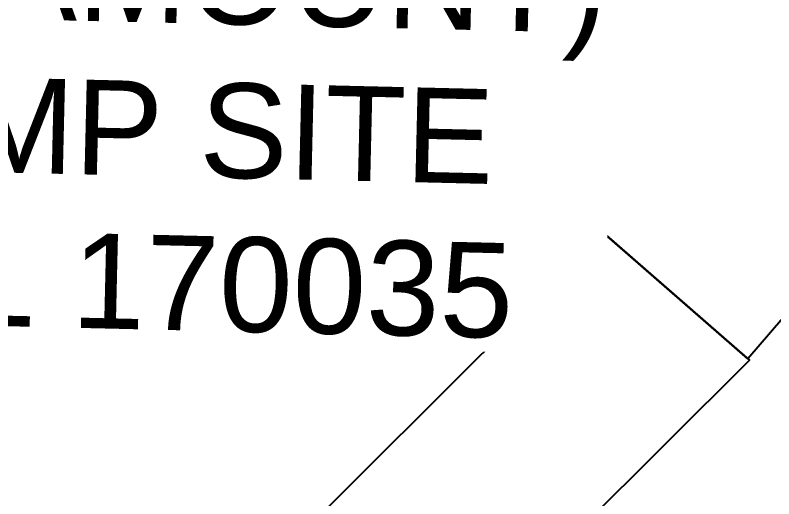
# Model space of a CAD drawing. Extents: x 390844 to 396105, y 6060704 to 6064255.
# Drawn here: x 393812.2 to 393871.1, y 6062524 to 6062561.5 of the extents above; entities that cross this region are included whole.
import ezdxf

# ---------------------------------------------------------------- set-up
doc = ezdxf.new("R2010")
doc.units = 0
doc.header["$LTSCALE"] = 5
doc.layers.add('F-RW', color=190, linetype='Continuous')
doc.layers.add('F-WS-T', color=190, linetype='Continuous', lineweight=9)
doc.styles.add('A60', font='arial.ttf', dxfattribs={"height": 7.35})

msp = doc.modelspace()

# ---------------------------------------------------------------- linework, layer by layer
at = {"layer": 'F-RW', "flags": 128}
for points in [[(394239.297, 6062683.752), (394173.904, 6062685.317), (394002.687, 6062689.414), (393926.86, 6062602.526), (393917.117, 6062591.121), (393910.625, 6062583.523), (393897.596, 6062568.27), (393891.144, 6062560.717), (393869.071, 6062534.879), (393811.725, 6062584.858), (393564.541, 6062814.392), (393044.293, 6063295.928), (392765.26, 6063554.076)], [(393282.78, 6062203.293), (393341.69, 6062236.326), (393372.267, 6062253.471), (393644.769, 6062406.27), (393687.369, 6062430.118), (393811.268, 6062499.507), (393814.064, 6062501.072), (393857.867, 6062544.643), (393869.194, 6062534.771), (393823.258, 6062489.053), (393716.799, 6062429.414), (393652.101, 6062393.191), (393371.856, 6062236.051), (393341.279, 6062218.905), (393282.491, 6062185.941)]]:
    msp.add_lwpolyline(points, dxfattribs=at)

# ---------------------------------------------------------------- next in the draw order: texts
at = {"layer": 'F-WS-T', "insert": (393785.482, 6062569.191), "char_height": 7.35, "width": 72.14461, "attachment_point": 1, "rotation": 358.65525, "line_spacing_factor": 0.971429, "style": 'A60', "bg_fill": 3, "box_fill_scale": 1.15, "bg_fill_color": 256, "bg_fill_true_color": 256, "bg_fill_transparency": 0}
msp.add_mtext('\\pi0.3476;(PARAMOUNT) \\P\\pi8.93346;CAMP SITE \\P\\pi7.27645;DML 170035', dxfattribs=at)

doc.saveas('drawing.dxf')
